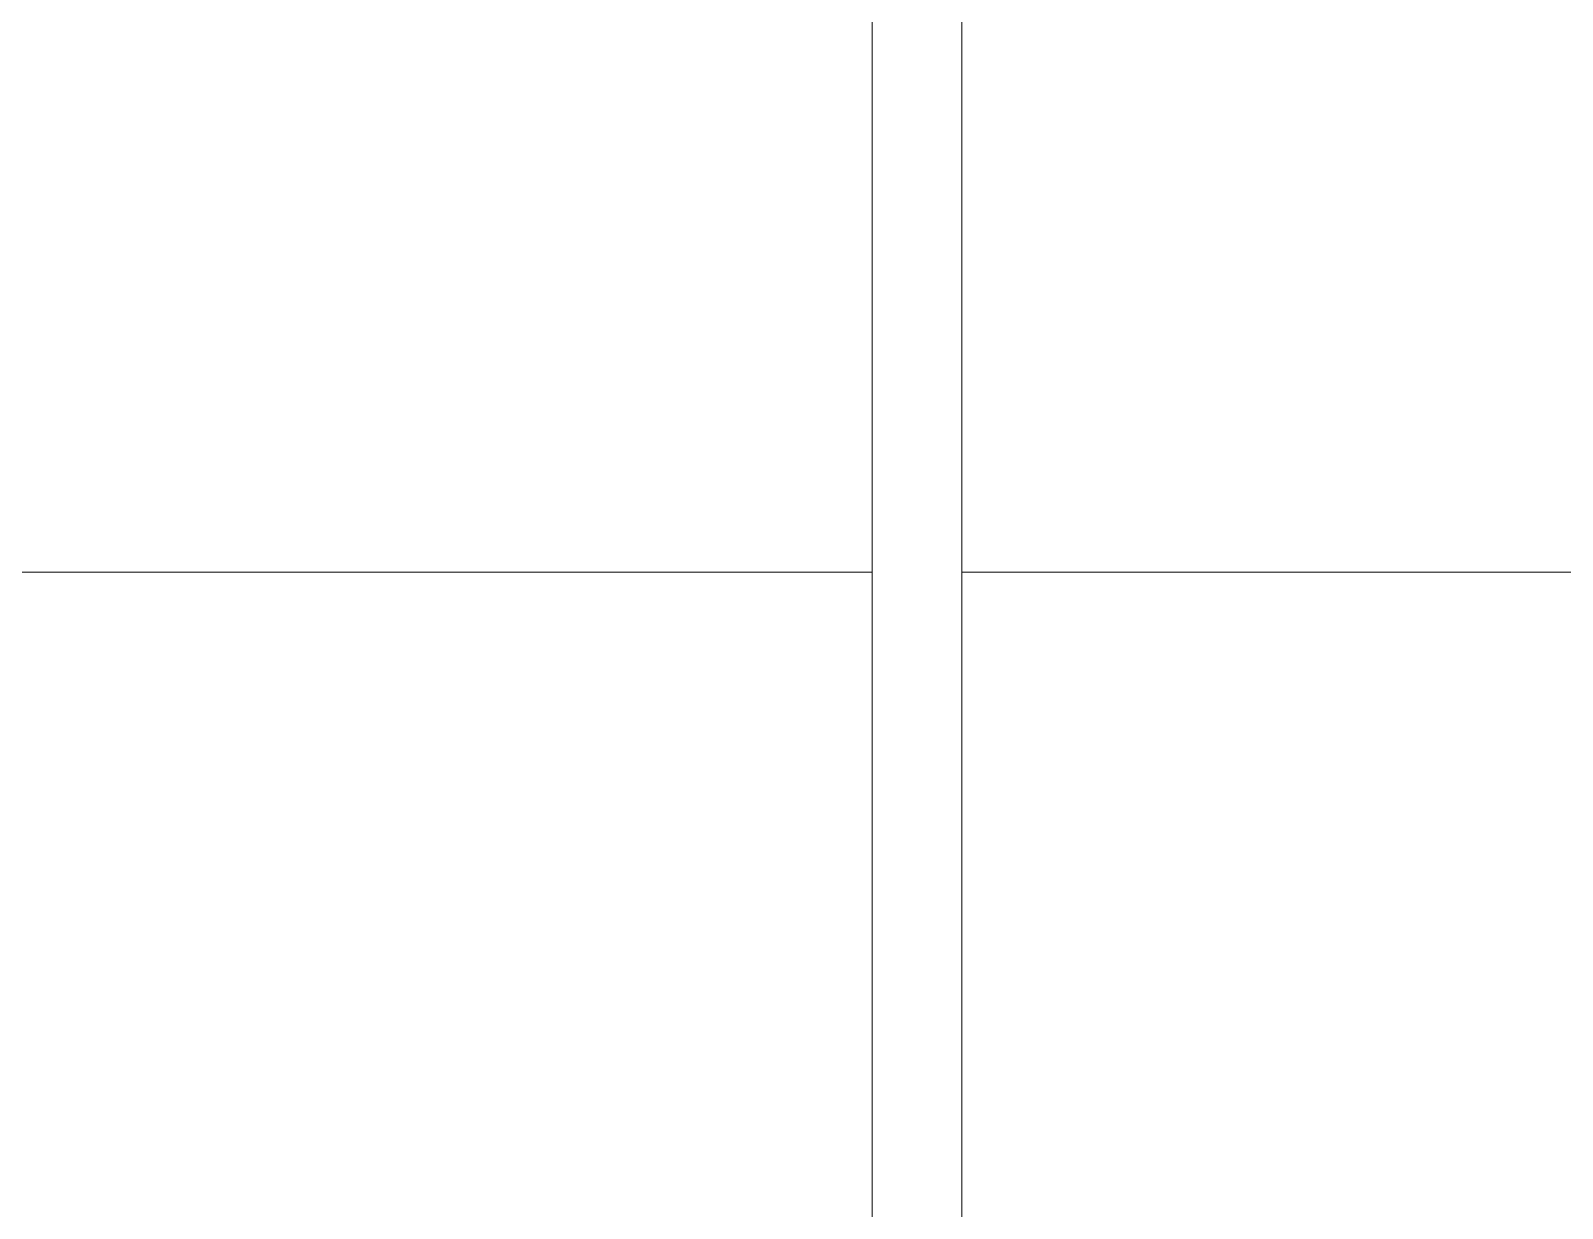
# Model space of a CAD drawing. Header units: metres. Extents: x 149 to 429, y -3 to 162.
# Drawn here: x 368.5053 to 368.847, y 80.7085 to 80.9712 of the extents above; entities that cross this region are included whole.
import ezdxf

# ---------------------------------------------------------------- set-up
doc = ezdxf.new("R2010")
doc.units = ezdxf.units.M
doc.layers.add('1053_ARQ_BASE_MATADOURO_dwg', color=7, linetype='Continuous', lineweight=5, true_color=0x767676)
doc.layers.add('A-EQUIPAMENTOS', color=7, linetype='Continuous', lineweight=5)
doc.layers.add('A_lay', color=7, linetype='Continuous', lineweight=5)

# ---------------------------------------------------------------- blocks, each defined once
blk = doc.blocks.new('1053_ARQ_BASE_MATADOURO_dwg_arq geral tgov-4039641-TÉRREO 1_20 - Dependente 2')
at = {"layer": 'A_lay', "true_color": 0xaaaaaa}
h = blk.add_hatch(dxfattribs=at)
h.set_pattern_fill('FP_9', color=253, style=0, pattern_type=2)
h.set_pattern_definition([(90, (-0.43, 0), (-0.6125, 4e-17), []), (180, (-0.43, 0), (-8e-17, -0.6125), [])])
h.paths.add_polyline_path([(33.39823, -2.44785), (33.39005, -2.33681), (33.39823, -2.28837), (33.40641, -2.29638), (33.40641, -2.39717)])
h.paths.add_polyline_path([(31.83006, -2.59034), (32.07823, -2.58505), (32.07823, -1.36034), (31.99823, -1.36034), (31.57397, -1.7846), (31.55983, -1.77046), (31.99823, -1.34034), (32.09823, -1.3462), (32.09823, -2.59034), (32.97823, -2.58006), (32.97823, -1.36034), (32.69823, -1.36034), (32.27397, -1.7846), (32.25983, -1.77046), (32.69823, -1.34034), (33.01237, -1.3462), (33.42893, -1.77817), (33.42249, -1.7846), (32.99823, -1.36034), (32.99823, -2.59034), (33.39036, -2.58505), (33.39823, -2.44785), (33.40641, -2.59034), (33.79823, -2.58505), (33.79823, -1.36034), (33.59823, -1.36034), (33.59823, -1.34034), (33.79823, -1.33834), (33.79823, -0.54034), (32.4999, -0.54034), (32.4999, -0.52034), (33.79823, -0.52034), (33.79823, 0.70966), (31.64823, 0.70966), (31.64823, -0.72034), (31.37823, -0.98034), (31.37823, -1.34034), (31.39823, -1.3462), (31.39823, -1.36034), (31.19823, -1.36034), (31.19823, -2.59034), (31.82791, -2.59034)])
h.paths.add_polyline_path([(32.38339, -2.58485), (32.69549, -2.57254), (32.67971, -2.56639), (32.45903, -2.50972), (32.38546, -2.5828)])
h.paths.add_polyline_path([(32.97823, -2.59034), (32.34961, -2.5855), (32.34004, -2.57462), (32.35168, -2.05444), (32.36291, -2.05083), (32.4125, -1.97951), (32.49398, -1.93654), (32.5861, -1.93654), (32.66824, -1.98026), (32.71961, -2.05552), (32.74004, -2.11954), (32.74004, -2.57879), (32.86927, -2.58505)])
h.paths.add_polyline_path([(31.48299, -2.58485), (31.79509, -2.57254), (31.7793, -2.56639), (31.55862, -2.50972), (31.48505, -2.5828)])
h.paths.add_polyline_path([(31.19823, -2.59034), (31.43963, -2.56731), (31.44984, -2.09799), (31.48145, -2.01434), (31.55983, -1.94273), (31.63526, -1.92489), (31.68569, -1.93654), (31.76783, -1.98026), (31.8192, -2.05552), (31.83963, -2.11951), (31.83963, -2.57879), (31.72615, -2.58485), (31.40682, -2.58632)])
h.paths.add_polyline_path([(33.3376, -2.22233), (33.3546, -2.19559), (33.39611, -2.1786), (33.38238, -2.18703), (33.34047, -2.22024)])
at = {"layer": 'A-EQUIPAMENTOS', "color": 253, "lineweight": 20, "true_color": 0xaaaaaa}
blk.add_line((32.09823, -2.30209), (32.09823, -2.59034), dxfattribs=at)
at = {"layer": 'A-EQUIPAMENTOS', "color": 253, "true_color": 0xaaaaaa, "flags": 128}
blk.add_lwpolyline([(32.07823, -2.59034), (32.07823, -1.36034), (31.99823, -1.36034), (31.98409, -1.3462), (31.55983, -1.77046), (31.57397, -1.7846), (31.99823, -1.36034), (31.99823, -1.34034), (32.09823, -1.34034), (32.09823, -2.59034)], dxfattribs=at)
blk = doc.blocks.new('1053_ARQ_BASE_MATADOURO_dwg-3625622-TÉRREO 1_20 - Dependente 2')
blk.add_blockref('1053_ARQ_BASE_MATADOURO_dwg_arq geral tgov-4039641-TÉRREO 1_20 - Dependente 2', (130.20979, 83.18603))

msp = doc.modelspace()

# ---------------------------------------------------------------- block references
at = {"layer": '1053_ARQ_BASE_MATADOURO_dwg', "color": 253, "true_color": 0xaaaaaa}
msp.add_blockref('1053_ARQ_BASE_MATADOURO_dwg-3625622-TÉRREO 1_20 - Dependente 2', (206.40504, 0), dxfattribs=at)

doc.saveas('drawing.dxf')
